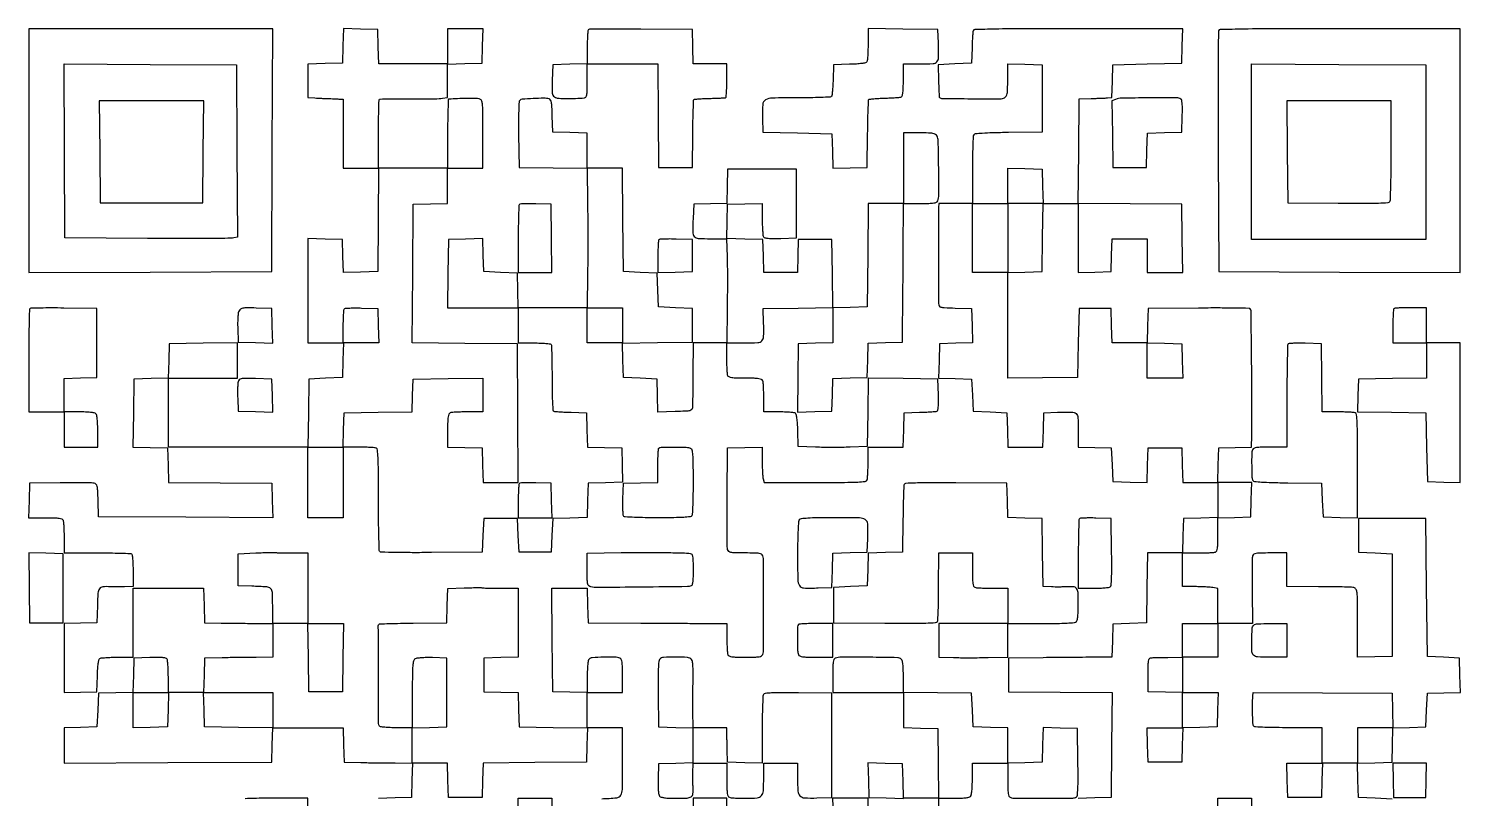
# Model space of a CAD drawing. Extents: x 179 to 1071, y 112 to 1107.
# Drawn here: x 179 to 1071, y 627 to 1107 of the extents above; entities that cross this region are included whole.
import ezdxf

# ---------------------------------------------------------------- set-up
doc = ezdxf.new("R2010")
doc.units = 0

msp = doc.modelspace()

# ---------------------------------------------------------------- linework, layer by layer
for points in [[(536, 626.75078, 0.01508), (545.356495, 627.309578, 0.245296), (547.922633, 628.957661, 0.127215), (548.89242, 632.520888, 0.003164), (549, 649.519052), (549, 671), (538, 671), (527, 671), (527, 682), (527, 693), (538, 693), (549, 693), (549, 703.393011, 0.005351), (548.940414, 708.960143, 0.030363), (548.69735, 711.913621, 0.063068), (548.23239, 713.601595, 0.205218), (547.418213, 714.393011, 0.087326), (544.131964, 715.032511, 0.012209), (537.18065, 714.98781, 0.008428), (530.075108, 714.648595, 0.182186), (528.2, 713.8, 0.151095), (527.671586, 712.798441, 0.019308), (527.311014, 710.362299, 0.018432), (527.074219, 707.054729, 0.008652), (527, 702.766168), (527, 692.932337), (516.25, 693.216168), (505.5, 693.5), (505.236147, 725.75), (504.972294, 758), (515.952315, 758), (526.932337, 758), (527.216168, 747.25), (527.5, 736.5), (560.5, 736.298982, 0.000037), (573.88575, 736.21843, 0.000041), (586.817187, 736.142624, 0.000038), (597.851286, 736.079678, 0.000213), (603.75, 736.048982), (614, 736), (614, 727.081787, 0.006277), (614.044331, 723.550804, 0.008159), (614.178303, 720.31865, 0.006338), (614.368222, 717.626193, 0.070946), (614.606989, 716.581787, 0.204683), (615.396166, 715.768243, 0.063366), (617.075597, 715.302994, 0.03053), (620.012439, 715.059716, 0.005402), (625.539601, 715, 0.004774), (631.381873, 715.055786, 0.035242), (634.156391, 715.304913, 0.088262), (635.64568, 715.825158, 0.195135), (636.383264, 716.75, 0.071488), (636.866783, 720.059555, 0.000539), (636.901412, 747.519456, 0.000528), (636.877402, 775.007104, 0.073074), (636.39452, 778.25, 0.194941), (635.648014, 779.175482, 0.087322), (634.144123, 779.695281, 0.034931), (631.34585, 779.944267, 0.004728), (625.451664, 780, -0.003723), (618.888289, 780.048877, -0.046919), (616.428773, 780.317194, -0.148283), (615.195172, 780.986084, -0.135884), (614.489171, 782.25, -0.056753), (614.275607, 783.937165, -0.001078), (614.183702, 792.798437, -0.002607), (614.152635, 803.149035, -0.001741), (614.220119, 815), (614.5, 845.5), (625.25, 845.783832), (636, 846.067663), (636.013655, 837.283832, 0.006226), (636.063072, 833.755838, 0.007343), (636.200423, 830.419313, 0.006519), (636.394183, 827.610169, 0.045014), (636.630286, 826.25), (637.233263, 824), (669.009643, 824, 0.001271), (687.33481, 824.046596, 0.010931), (695.520404, 824.26722, 0.017022), (700.201649, 824.655944, 0.278777), (701.393011, 825.581787, 0.07203), (701.632106, 826.638111, 0.005915), (701.821697, 829.465525, 0.007831), (701.955695, 832.859224, 0.005951), (702, 836.581787), (702, 846), (712.966168, 846), (723.932337, 846), (724.216168, 856.75), (724.5, 867.5), (734, 867.744031, 0.00444), (737.732726, 867.873093, 0.006093), (741.087261, 868.059892, 0.004054), (743.891451, 868.273204, 0.069845), (744.786422, 868.476622, 0.244424), (745.400044, 869.16452, 0.037955), (745.724478, 871.020337, 0.025091), (745.863614, 873.976842, 0.006543), (745.786422, 878.732592), (745.5, 888.5), (723.769944, 888.769447), (702.039889, 889.038894), (701.769944, 867.769447), (701.5, 846.5), (690.75, 846, -0.007319), (685.856155, 845.844124, -0.004301), (680, 845.79375, -0.004301), (674.143845, 845.844124, -0.007319), (669.25, 846), (658.5, 846.5), (658.211195, 856.464966, 0.00836), (658.012968, 860.800174, 0.019108), (657.684251, 864.055937, 0.01918), (657.262532, 866.411, 0.199883), (656.711195, 867.199653, 0.115815), (655.836926, 867.50451, 0.007503), (653.138601, 867.747767, 0.010614), (649.881488, 867.922759, 0.007698), (646.25, 867.984687), (637, 868), (637, 876.918213, 0.006277), (636.955669, 880.449196, 0.008159), (636.821697, 883.68135, 0.006338), (636.631778, 886.373807, 0.070946), (636.393011, 887.418213, 0.204366), (635.605154, 888.231384, 0.063541), (633.93074, 888.696802, 0.030628), (631.003676, 888.940206, 0.005432), (625.5, 889, -0.005432), (619.996324, 889.059794, -0.030628), (617.06926, 889.303198, -0.063541), (615.394846, 889.768616, -0.204366), (614.606989, 890.581787, -0.07203), (614.367894, 891.638111, -0.005915), (614.178303, 894.465525, -0.007831), (614.044305, 897.859224, -0.005951), (614, 901.581787), (614, 911), (624.893011, 911, 0.011683), (633.317969, 911.196883, 0.191628), (635.837979, 912.338599, 0.18817), (636.908466, 914.908108, 0.011199), (636.911516, 923.475707), (636.712578, 932.5), (658.356289, 932.769502), (680, 933.039005), (680, 922.053334), (680, 911.067663), (669.25, 910.783832), (658.5, 910.5), (658.264216, 889.216312), (658.028433, 867.932625), (668.764216, 868.216312), (679.5, 868.5), (679.784613, 878.716519), (680.069227, 888.933039), (690.784613, 889.216519), (701.5, 889.5), (701.783492, 900.216508), (702.066984, 910.933016), (712.783492, 911.216508), (723.5, 911.5), (723.730343, 944, 0.000157), (723.819968, 957.230954, 0.00017), (723.898797, 970.110937, 0.00016), (723.95909, 981.151517, 0.000828), (723.980343, 987.25), (724, 998), (734.393011, 998, 0.005351), (739.960143, 998.059586, 0.030363), (742.913621, 998.30265, 0.063068), (744.601595, 998.76761, 0.205218), (745.393011, 999.581787, 0.092035), (746.082732, 1003.311621, 0.002469), (745.988198, 1020.079487, 0.002013), (745.739749, 1037.093092, 0.118746), (744.964816, 1040.065741, 0.136247), (743.97615, 1041.101327, 0.091172), (742.431565, 1041.675502, 0.038385), (739.714599, 1041.940782, 0.005149), (733.964816, 1042), (724, 1042), (724, 1020), (724, 998), (713.013853, 998), (702.027706, 998), (701.763853, 965.75), (701.5, 933.5), (690.769986, 933.216371), (680.039971, 932.932742), (679.769986, 954.216371), (679.5, 975.5), (669, 975.5), (658.5, 975.5), (658.215017, 965.25), (657.930034, 955), (647.5, 955), (637.069966, 955), (636.784983, 965.25), (636.5, 975.5), (625.216504, 975.783064), (613.933007, 976.066129), (614.216504, 986.783064), (614.5, 997.5), (625.25, 997.783832), (636, 998.067663), (636.015313, 988.283832, 0.007729), (636.080711, 984.442256, 0.010646), (636.266219, 980.995583, 0.007548), (636.524324, 978.140491, 0.11554), (636.847958, 977.211769, 0.19692), (637.705135, 976.604266, 0.033714), (639.717063, 976.278982, 0.023663), (642.804805, 976.138177, 0.006827), (647.582645, 976.211769), (657.5, 976.5), (657.5, 998), (657.5, 1019.5), (636, 1019.5), (614.5, 1019.5), (614.216519, 1008.784613), (613.933039, 998.069227), (603.716519, 997.784613), (593.5, 997.5), (593, 988.673617, 0.011962), (592.722762, 980.189112, 0.181785), (593.716846, 977.473424, 0.202441), (596.209855, 976.235883, 0.015322), (603.905392, 976), (613.875232, 976), (614.187616, 964.75, -0.005071), (614.288948, 958.999304, -0.001681), (614.323671, 950.5625, -0.001673), (614.299422, 941.210674, -0.001902), (614.212114, 932.25), (613.924228, 911), (603.462114, 911), (593, 911), (592.85194, 891.75, -0.000418), (592.787808, 884.229387, -0.0006), (592.717428, 877.567188, -0.000316), (592.647455, 871.922839, -0.009475), (592.60194, 870.5, -0.19341), (592.093075, 869.399254, -0.137765), (590.875882, 868.762689, -0.041634), (588.287568, 868.437893, -0.003791), (581.785353, 868.216527), (571.070705, 867.933054), (570.785353, 878.216527), (570.5, 888.5), (560, 889), (549.5, 889.5), (549.216367, 900.230404), (548.932734, 910.960808), (570.716367, 911.230404), (592.5, 911.5), (592.5, 922), (592.5, 932.5), (582, 933), (571.5, 933.5), (571, 944), (570.5, 954.5), (560, 955), (549.5, 955.5), (549.236147, 987.75), (548.972294, 1020), (537.986147, 1020), (527, 1020), (527, 1030.966168), (527, 1041.932337), (516.25, 1042.216168), (505.5, 1042.5), (505.216207, 1052.642206, 0.005243), (505.001003, 1058.234825, 0.034447), (504.671522, 1061.018489, 0.080872), (504.123021, 1062.530146, 0.204479), (503.216207, 1063.230929, 0.066297), (499.931757, 1063.634079, 0.010035), (493.301255, 1063.432877, 0.005801), (486.433904, 1063.006502, 0.179849), (484.907272, 1062.307272, 0.187385), (484.50994, 1061.405269, 0.003181), (484.299923, 1055.894337, 0.007285), (484.184647, 1049.177308, 0.003967), (484.228725, 1040.928725), (484.5, 1020.5), (505.712918, 1020.23022), (526.925836, 1019.96044), (527.212918, 997.73022, -0.001946), (527.303604, 987.678101, -0.001181), (527.336503, 975.78794, -0.001183), (527.313351, 963.990868, -0.002088), (527.230498, 954.25), (526.960995, 933), (505.514329, 933), (484.067663, 933), (483.783832, 943.75), (483.5, 954.5), (473, 955), (462.5, 955.5), (462.214647, 965.783473), (461.929295, 976.066946), (451.214647, 975.783473), (440.5, 975.5), (440.230112, 954.25), (439.960225, 933), (461.980112, 933), (484, 933), (484, 922), (484, 911), (493.940983, 911, -0.009031), (497.79362, 910.930409, -0.013711), (501.136261, 910.71772, -0.008304), (503.880263, 910.4214, -0.227046), (504.475867, 910.039048, -0.130689), (504.716003, 909.244983, -0.001388), (504.895309, 903.460754, -0.004291), (505.026847, 896.761554, -0.002763), (505.069767, 888.994278, 0.002991), (505.127925, 879.270755, 0.011779), (505.340634, 873.284616, 0.010441), (505.663143, 869.259628, 0.284094), (506.284884, 868.44926, 0.070643), (507.138889, 868.256761, 0.003732), (509.933685, 868.051855, 0.005815), (513.272361, 867.871085, 0.004195), (517, 867.744031), (526.5, 867.5), (526.783492, 856.783492), (527.066984, 846.066984), (537.783492, 845.783492), (548.5, 845.5), (548.783485, 834.784171), (549.06697, 824.068343), (538.283485, 823.784171), (527.5, 823.5), (527.216508, 812.783492), (526.933016, 802.066984), (516.216508, 801.783492), (505.5, 801.5), (505, 791), (504.5, 780.5), (494.5, 780.5), (484.5, 780.5), (484, 791), (483.5, 801.5), (473, 801.5), (462.5, 801.5), (462, 791), (461.5, 780.5), (430.064507, 780.235493, -0.002581), (417.951627, 780.196111, -0.004132), (407.610531, 780.301344, -0.000959), (398.578229, 780.485254, -0.193129), (397.768901, 780.831099, -0.191189), (397.419425, 781.640527, -0.000944), (397.166602, 790.708766, -0.004084), (396.981628, 801.089484, -0.002551), (396.926339, 813.249383, 0.001308), (396.889197, 831.282215, 0.010766), (396.67404, 839.490195, 0.015977), (396.295306, 844.232715, 0.280192), (395.390158, 845.403777, 0.072446), (394.348005, 845.638759, 0.005753), (391.516296, 845.824859, 0.007704), (388.117891, 845.95649, 0.005827), (384.384381, 846), (374.932337, 846), (375.216168, 856.75), (375.5, 867.5), (396.715235, 867.769787), (417.930471, 868.039573), (418.215235, 878.269787), (418.5, 888.5), (440.25, 888.769502), (462, 889.039005), (462, 878.519502), (462, 868), (452.581787, 868, 0.005951), (448.859224, 867.955695, 0.007831), (445.465525, 867.821697, 0.005915), (442.638111, 867.632106, 0.07203), (441.581787, 867.393011, 0.20495), (440.767927, 866.602718, 0.063217), (440.302822, 864.919034, 0.030446), (440.059651, 861.973908, 0.005377), (440, 856.426843), (440, 846.067663), (450.75, 845.783832), (461.5, 845.5), (461.783832, 834.75), (462.067663, 824), (473.044454, 824), (484.021245, 824), (483.760623, 867.25), (483.5, 910.5), (450.739388, 910.763678), (417.978775, 911.027356), (418.239388, 954.263678), (418.5, 997.5), (429.25, 997.783832), (440, 998.067663), (440, 1009.033832), (440, 1020), (451, 1020), (462, 1020), (462, 1041.391592, 0.00133), (461.962101, 1055.634351, 0.02428), (461.71787, 1060.16347, 0.097947), (461.066864, 1062.285311, 0.218239), (459.75, 1063.282436, 0.053308), (457.67709, 1063.515235, 0.004351), (452.21099, 1063.496762, 0.006343), (446.227537, 1063.348533, 0.008234), (440.75, 1063.052881, 0.382374), (440.444761, 1062.738072, 0.001185), (440.220312, 1056.699909, 0.005427), (440.053919, 1049.747706, 0.003269), (440, 1041.5), (440, 1020), (418.5, 1020), (397, 1020), (396.914061, 1030.25, -0.003218), (396.891257, 1041.961191, -0.00435), (397.030911, 1052.549193, -0.000978), (397.258635, 1062.098213, -0.192216), (397.630219, 1062.963553, -0.193772), (398.070073, 1063.150868, -0.000894), (403.159508, 1063.242539, -0.003991), (408.978664, 1063.290488, -0.002489), (415.798329, 1063.258293, 0.002777), (422.814979, 1063.229204, 0.003589), (429.254822, 1063.284499, 0.002728), (434.647493, 1063.398947, 0.031656), (436.75, 1063.588611), (440, 1064.090626), (440, 1074.511481), (440, 1084.932337), (450.75, 1085.216168), (461.5, 1085.5), (461.783832, 1096.25), (462.067663, 1107), (451.033832, 1107), (440, 1107), (440, 1096), (440, 1085), (418.533832, 1085), (397.067663, 1085), (396.783832, 1095.75), (396.5, 1106.5), (385.784171, 1106.783485), (375.068343, 1107.06697), (374.784171, 1096.283485), (374.5, 1085.5), (363.75, 1085.216168), (353, 1084.932337), (353, 1074.466168), (353, 1064), (357.25, 1063.788296, 0.001158), (359.167431, 1063.697233, 0.000711), (361.426562, 1063.598404, 0.000713), (363.661971, 1063.50699, 0.001274), (365.5, 1063.439142, -0.001185), (367.232676, 1063.375491, -0.000899), (369.132812, 1063.297757, -0.000908), (370.915713, 1063.218363, -0.00212), (372.25, 1063.150846), (375, 1063), (375, 1041.5), (375, 1020), (386.013853, 1020), (397.027706, 1020), (396.763853, 987.75), (396.5, 955.5), (385.785353, 955.216527), (375.070705, 954.933054), (374.785353, 965.216527), (374.5, 975.5), (363.75, 975.783832), (353, 976.067663), (353, 943.533832), (353, 911), (364.033832, 911), (375.067663, 911), (374.783832, 900.25), (374.5, 889.5), (364, 889), (353.5, 888.5), (353.230112, 867.25), (352.960225, 846), (342.480112, 845.964286, -0.000288), (337.639643, 845.950582, -0.000157), (331.700408, 845.939063, -0.000157), (325.664377, 845.931148, -0.000249), (320.5, 845.928571, -0.000203), (314.634328, 845.930949, -0.000068), (306.0625, 845.939063, -0.000068), (296.574694, 845.950612, -0.000077), (287.5, 845.964286), (266, 846), (266, 867.5), (266, 889), (287.5, 889), (309, 889), (309, 900.019888), (309, 911.039775), (287.75, 910.769888), (266.5, 910.5), (266.216508, 899.783492), (265.933016, 889.066984), (255.216508, 888.783492), (244.5, 888.5), (244.230211, 867.284032), (243.960423, 846.068065), (254.730211, 845.784032), (265.5, 845.5), (265.783692, 834.763809), (266.067383, 824.027617), (298.283692, 823.763809), (330.5, 823.5), (330.783919, 812.741371), (331.067838, 801.982742), (276.783919, 802.241371), (222.5, 802.5), (222.215131, 812.7397, 0.004099), (221.987353, 819.062062, 0.046054), (221.646307, 821.549565, 0.138528), (220.955297, 822.803693, 0.141258), (219.715131, 823.499399, 0.052405), (218.152897, 823.697067, 0.002219), (212.569445, 823.790362, 0.003795), (205.940041, 823.821378, 0.002689), (198.5, 823.7597), (179.5, 823.5), (179.216168, 812.75), (178.932337, 802), (189.359179, 802, -0.005326), (194.946379, 801.940479, -0.03028), (197.908208, 801.697521, -0.062919), (199.600474, 801.232706, -0.205485), (200.393011, 800.418213, -0.071964), (200.632086, 799.362621, -0.00594), (200.821697, 796.54379, -0.007851), (200.955693, 793.160335, -0.00597), (201, 789.449922), (201, 780.063419), (221.536473, 780.068185, -0.00271), (229.477485, 780.026981, -0.004215), (236.323393, 779.896625, -0.00134), (242.238978, 779.718224, -0.130927), (243.036473, 779.477458, -0.226947), (243.419823, 778.880548, -0.008341), (243.716964, 776.136728, -0.013744), (243.930221, 772.79373, -0.009055), (244, 768.940983), (244, 759), (238.75, 758.860223, -0.005113), (236.468945, 758.82283, -0.003819), (233.953784, 758.826536, -0.003861), (231.583847, 758.866435, -0.008781), (229.794798, 758.941829, 0.035692), (225.096503, 758.88697, 0.226058), (223.086621, 757.715623, 0.133616), (222.149251, 755.00397, 0.01017), (221.783255, 747.193167), (221.5, 736.5), (211.25, 736.215017), (201, 735.930034), (201, 714.430034), (201, 692.930034), (211.25, 693.215017), (221.5, 693.5), (221.788805, 703.464966, -0.00836), (221.987032, 707.800174, -0.019108), (222.315749, 711.055937, -0.01918), (222.737468, 713.411, -0.199883), (223.288805, 714.199653, -0.117226), (224.172107, 714.504905, -0.006962), (227.008274, 714.747767, -0.010173), (230.426877, 714.922789, -0.007309), (234.25, 714.984687), (244, 715), (244, 736.5), (244, 758), (265.966168, 758), (287.932337, 758), (288.216168, 747.25), (288.5, 736.5), (299, 736.324274, 0.000788), (303.797094, 736.251555, 0.000454), (309.573437, 736.178349, 0.000454), (315.373532, 736.115378, 0.00076), (320.25, 736.074274), (331, 736), (331, 725.5), (331, 715), (320.75, 714.902492, 0.000362), (316.032594, 714.8542, 0.000201), (310.279688, 714.788832, 0.0002), (304.45558, 714.717978, 0.000324), (299.5, 714.652492), (288.5, 714.5), (288.216168, 703.75), (287.932337, 693), (276.966168, 693), (266, 693), (265.984687, 702.75, 0.007755), (265.919286, 706.578609, 0.010675), (265.733781, 710.014355, 0.007585), (265.475649, 712.860149, 0.115445), (265.152042, 713.788231, 0.19692), (264.294865, 714.395734, 0.033714), (262.282937, 714.721018, 0.023663), (259.195195, 714.861823, 0.006827), (254.417355, 714.788231), (244.5, 714.5), (244.216508, 703.783492), (243.933016, 693.066984), (233.216508, 692.783492), (222.5, 692.5), (222, 682), (221.5, 671.5), (211.25, 671.215017), (201, 670.930034), (201, 659.957723), (201, 648.985411), (265.75, 649.242706), (330.5, 649.5), (330.783832, 660.25), (331.067663, 671), (353, 671), (374.932337, 671), (375.216168, 660.25), (375.5, 649.5), (386, 649.296894, 0.001206), (390.799418, 649.215633, 0.000693), (396.583376, 649.139675, 0.000692), (402.394302, 649.079468, 0.001157), (407.283832, 649.046894), (418.067663, 649), (417.783832, 638.25), (417.5, 627.5), (407.25, 627.215017), (397, 626.930034)], [(1028.5, 626.5), (1018, 627), (1007.5, 627.5), (1007.216515, 638.215829), (1006.93303, 648.931657), (1017.716515, 649.215829), (1028.5, 649.5), (1028.783481, 660.215387), (1029.066961, 670.930773), (1039.283481, 671.215387), (1049.5, 671.5), (1050, 682), (1050.5, 692.5), (1060.783473, 692.785353), (1071.066946, 693.070705), (1070.783473, 703.785353), (1070.5, 714.5), (1060.5, 715), (1050.5, 715.5), (1050, 758.5), (1049.5, 801.5), (1028.5, 801.5), (1007.5, 801.5), (1007.5, 791), (1007.5, 780.5), (1018, 780), (1028.5, 779.5), (1028.5, 747.5), (1028.5, 715.5), (1017.75, 715.216168), (1007, 714.932337), (1007, 736.349537, 0.001347), (1006.96167, 750.580505, 0.024114), (1006.716698, 755.145973, 0.094889), (1006.067776, 757.312352, 0.210194), (1004.75, 758.369714, 0.056194), (1003.153588, 758.61028, 0.002319), (997.359375, 758.799577, 0.004004), (990.479974, 758.937274, 0.002828), (982.75, 758.986345), (963, 759), (963, 769.5), (963, 780), (952.567388, 780, 0.004686), (946.653991, 779.944583, 0.035002), (943.859655, 779.696026, 0.088343), (942.365424, 779.175985, 0.197536), (941.632417, 778.25, 0.064805), (941.436798, 776.95668, 0.001665), (941.334535, 771.065625, 0.003511), (941.285996, 764.13627, 0.002387), (941.32379, 756.25), (941.51752, 736), (930.75876, 736), (920, 736), (920, 746.875), (920, 757.75), (916.875, 758.375, 0.028191), (915.170794, 758.616948, 0.006976), (912.354687, 758.816406, 0.007114), (909.11914, 758.954092, 0.007075), (905.875, 759), (898, 759), (898, 769.5), (898, 780), (907.418213, 780, 0.005951), (911.140776, 780.044305, 0.007831), (914.534475, 780.178303, 0.005915), (917.361889, 780.367894, 0.07203), (918.418213, 780.606989, 0.204941), (919.232062, 781.397244, 0.063222), (919.697172, 783.080782, 0.030449), (919.940347, 786.025624, 0.005378), (920, 791.572006), (920, 801.930034), (930.25, 802.215017), (940.5, 802.5), (940.783832, 813.25), (941.067663, 824), (930.5, 824), (919.932337, 824), (920.216168, 834.75), (920.5, 845.5), (930.75, 845.784983), (941, 846.069966), (941.049666, 853.284983, 0.002306), (941.108655, 879.260635, 0.002248), (940.929519, 905.458983, 0.000229), (940.626882, 931.124865, 0.195731), (940.15474, 932.24526, 0.193894), (939.413429, 932.560749, 0.000804), (930.367038, 932.721087, 0.00378), (920.043119, 932.809414, 0.002353), (907.935493, 932.764507), (876.5, 932.5), (876.216168, 921.75), (875.932337, 911), (865, 911), (854.067663, 911), (853.783832, 921.75), (853.5, 932.5), (843.5, 932.5), (833.5, 932.5), (833, 911), (832.5, 889.5), (810.75, 889.230498), (789, 888.960995), (789, 921.946666), (789, 954.932337), (799.75, 955.216168), (810.5, 955.5), (810.769888, 976.75), (811.039775, 998), (822.019888, 998), (833, 998), (833, 976.465017), (833, 954.930034), (843.25, 955.215017), (853.5, 955.5), (853.784983, 965.75), (854.069966, 976), (865.034983, 976), (876, 976), (876, 965.5), (876, 955), (887.019888, 955), (898.039775, 955), (897.769888, 976.25), (897.5, 997.5), (865.236353, 997.763871), (832.972707, 998.027742), (833.236353, 1030.637982), (833.5, 1063.248221), (841, 1063.462201, 0.001009), (844.070482, 1063.556005, 0.001056), (847.094411, 1063.660886, 0.001012), (849.705901, 1063.762275, 0.004684), (851.215017, 1063.838091), (853.930034, 1064), (854.215017, 1074.25), (854.5, 1084.5), (876, 1085), (897.5, 1085.5), (897.783832, 1096.25), (898.067663, 1107), (833.002447, 1107, 0.000776), (799.666455, 1106.948281, 0.003993), (781.197909, 1106.743461, 0.001569), (768.47115, 1106.460699, 0.308928), (767.485282, 1105.75, 0.066498), (767.295521, 1104.877413, 0.003647), (767.08776, 1102.076562, 0.005607), (766.901725, 1098.730129, 0.004064), (766.766667, 1095), (766.5, 1085.5), (756.108976, 1085), (745.717953, 1084.5), (745.922218, 1074.520092, 0.003147), (746.025269, 1070.669794, 0.004977), (746.167223, 1067.371039, 0.001425), (746.326792, 1064.514914, 0.18371), (746.469435, 1064.197232, 0.19646), (748.164803, 1063.485595, 0.001046), (766.407127, 1063.351578, 0.001518), (784.293661, 1063.311914, 0.123263), (786.970936, 1063.984446, 0.126783), (788.070609, 1064.995865, 0.098797), (788.672115, 1066.510613, 0.040331), (788.941727, 1069.186171, 0.004953), (789, 1075.069015), (789, 1085.067663), (799.75, 1084.783832), (810.5, 1084.5), (810.5, 1063.5), (810.5, 1042.5), (789.546095, 1042.229091, 0.003025), (779.538324, 1042.039141, 0.01097), (773.179757, 1041.740282, 0.009456), (768.821704, 1041.35659, 0.228384), (767.811407, 1040.729091, 0.131074), (767.496629, 1039.730192, 0.002102), (767.255482, 1033.765733, 0.005358), (767.077676, 1026.791356, 0.003509), (767.015313, 1018.75), (767, 998), (756.5, 998), (746, 998), (745.983333, 995.5, 0.001489), (745.976656, 993.690296, 0.000039), (745.971563, 985.65625, 0.000082), (745.967876, 976.218482, 0.000056), (745.966667, 965.5, 0.000056), (745.967876, 954.783987, 0.000083), (745.971563, 945.354026, 0.000039), (745.976654, 937.322516, 0.001512), (745.983333, 935.534983, 0.124231), (746.353663, 934.108226, 0.204775), (747.318241, 933.350795, 0.055273), (749.512275, 933.016325, 0.003263), (756.25, 932.784983), (766.5, 932.5), (766.783473, 921.785353), (767.066946, 911.070705), (756.783473, 910.785353), (746.5, 910.5), (746.216527, 899.785353), (745.933054, 889.070705), (756.216527, 888.785353), (766.5, 888.5), (767, 878.5), (767.5, 868.5), (778, 868), (788.5, 867.5), (788.783832, 856.75), (789.067663, 846), (800, 846), (810.932337, 846), (811.216168, 856.75), (811.5, 867.5), (820, 867.795054, -0.009911), (828.962726, 867.92841, -0.179309), (831.601462, 866.935814, -0.203503), (832.787682, 864.508945, -0.013279), (833, 856.515931), (833, 846.069966), (843.25, 845.784983), (853.5, 845.5), (854, 835), (854.5, 824.5), (865.215829, 824.216515), (875.931657, 823.93303), (876.215829, 834.716515), (876.5, 845.5), (887, 845.5), (897.5, 845.5), (897.783832, 834.75), (898.067663, 824), (909.033832, 824), (920, 824), (920, 813.033832), (920, 802.067663), (909.25, 801.783832), (898.5, 801.5), (898.216168, 790.75), (897.932337, 780), (886.985671, 780), (876.039005, 780), (875.769502, 758.25), (875.5, 736.5), (865, 736), (854.5, 735.5), (854.215017, 725.25), (853.930034, 715), (843.215017, 714.955201, 0.000683), (837.667375, 714.924433, 0.000212), (829.331911, 714.863285, 0.000212), (820.017236, 714.787047, 0.000234), (811, 714.705201), (789.5, 714.5), (789.5, 704), (789.5, 693.5), (821.763647, 693.236129), (854.027293, 692.972258), (853.763647, 660.236129), (853.5, 627.5), (843.215407, 627.214635), (832.930815, 626.92927)], [(745.884747, 616.75), (746, 627), (755.3, 627, 0.009379), (759.323492, 627.075482, 0.019071), (762.477016, 627.314516, 0.019949), (764.818776, 627.677271, 0.149044), (765.8, 628.2, 0.150969), (766.328068, 629.200304, 0.019349), (766.688776, 631.630442, 0.018472), (766.925705, 634.928253, 0.008695), (767, 639.2), (767, 649), (778, 649), (789, 649), (789, 638.606989, 0.005351), (789.059586, 633.039857, 0.030363), (789.30265, 630.086379, 0.063068), (789.76761, 628.398405, 0.205218), (790.581787, 627.606989, 0.091535), (793.880986, 626.993519, 0.001718), (811.515279, 627.031484, 0.001205), (829.537431, 627.175658, 0.139679), (831.77083, 627.837204, 0.230932), (832.427241, 628.904588, 0.012869), (832.714887, 632.908791, 0.012029), (832.849994, 639.071549, 0.002701), (832.77083, 649.571891), (832.5, 670.5), (821.784171, 670.783485), (811.068343, 671.06697), (810.784171, 660.283485), (810.5, 649.5), (799.75, 649.216168), (789, 648.932337), (789, 659.932337), (789, 670.932337), (778.25, 671.216168), (767.5, 671.5), (767, 682), (766.5, 692.5), (745.25, 692.769888), (724, 693.039775), (724, 702.897443, 0.007697), (723.929009, 707.508889, 0.022308), (723.688702, 710.690176, 0.029198), (723.297647, 712.859127, 0.161716), (722.679169, 713.851303, 0.17007), (720.459831, 714.676063, 0.00157), (702.655102, 714.956558, 0.002552), (685.4114, 715.08606, 0.092466), (681.52299, 714.370448, 0.213393), (680.746825, 713.591968, 0.056453), (680.300693, 711.849454, 0.028935), (680.060471, 708.85321, 0.005537), (680, 703.393011), (680, 693), (702, 693), (724, 693), (724, 682.033832), (724, 671.067663), (734.75, 670.783832), (745.5, 670.5), (745.705118, 648.75), (745.910237, 627), (734.98895, 627), (724.067663, 627), (723.783832, 637.75), (723.5, 648.5), (712.715822, 648.784178), (701.931643, 649.068357), (702.215822, 638.284178), (702.5, 627.5), (713.284606, 627.215817), (724.069211, 626.931635)], [(353, 616.5), (353, 627), (331.606989, 627, 0.002045), (319.485827, 626.950434, 0.015901), (313.835307, 626.724422, 0.030015)], [(483.784983, 616.75), (484.069966, 627), (494.534983, 627), (505, 627), (505, 617.106989, 0.005748)], [(614, 605.5), (614, 627), (603.5, 627), (593, 627), (593, 618.081787, -0.006277)], [(919.769888, 605.75), (920.039775, 627), (930.519888, 627), (941, 627), (941.084437, 616.75, -0.001615)]]:
    msp.add_lwpolyline(points, format="xyb")
for points in [[(179, 1030.993714), (179, 954.987428), (254.75, 955.243714), (330.5, 955.5), (330.756286, 1031.25), (331.012572, 1107), (255.006286, 1107), (179, 1107)], [(223.235953, 1030.25), (223.5, 998.5), (255.5, 998.5), (287.5, 998.5), (287.764047, 1030.25), (288.028094, 1062), (255.5, 1062), (222.971906, 1062)], [(810.783832, 1008.75), (811.067663, 998), (800.033832, 998), (789, 998), (789, 976.5), (789, 955), (778, 955), (767, 955), (767, 976.5), (767, 998), (778, 998), (789, 998), (789, 1009.033832), (789, 1020.067663), (799.75, 1019.783832), (810.5, 1019.5)], [(549, 922), (549, 911), (538, 911), (527, 911), (527, 922), (527, 933), (538, 933), (549, 933)], [(897.783832, 899.75), (898.067663, 889), (887.033832, 889), (876, 889), (876, 900.033832), (876, 911.067663), (886.75, 910.783832), (897.5, 910.5)], [(375, 824), (375, 802), (364, 802), (353, 802), (353, 824), (353, 846), (364, 846), (375, 846)], [(179.230403, 758.284031), (179.5, 736.5), (190, 736.5), (200.5, 736.5), (200.5, 758), (200.5, 779.5), (189.730403, 779.784031), (178.960806, 780.068061)], [(265.783832, 682.25), (265.5, 671.5), (254.75, 671.216168), (244, 670.932337), (244, 681.966168), (244, 693), (255.033832, 693), (266.067663, 693)], [(331, 681.980112), (331, 670.960225), (309.75, 671.230112), (288.5, 671.5), (288.216168, 682.25), (287.932337, 693), (309.466168, 693), (331, 693)], [(1029.216168, 638.25), (1029.5, 627.5), (1039.5, 627.5), (1049.5, 627.5), (1049.783832, 638.25), (1050.067663, 649), (1039.5, 649), (1028.932337, 649)]]:
    msp.add_lwpolyline(points, close=True)
for points in [[(527.680282, 1106.346949, 0.178026), (527.408118, 1105.758234, 0.0047), (527.199833, 1102.841021, 0.009306), (527.049271, 1099.363422, 0.006164), (527, 1095.367165), (527, 1085.067663), (516.25, 1084.783832), (505.5, 1084.5), (505.213656, 1074.739067, 0.004039), (505.08177, 1068.533522, 0.050799), (505.288317, 1066.201457, 0.147555), (505.943157, 1064.952312, 0.10833), (507.259745, 1064.091345, 0.077354), (509.452685, 1063.62641, 0.010356), (514.186954, 1063.466288, 0.012145), (519.68858, 1063.527862, 0.011699), (525.25, 1063.855691, 0.22989), (526.178853, 1064.405181, 0.105821), (526.704897, 1065.746281, 0.036492), (526.948384, 1068.444431, 0.004262), (527, 1074.5), (527, 1085), (548.986147, 1085), (570.972294, 1085), (571.236147, 1052.75), (571.5, 1020.5), (582, 1020.5), (592.5, 1020.5), (592.749416, 1041.416082, -0.002106), (592.879373, 1049.468953, -0.003393), (593.065538, 1056.328038, -0.000662), (593.278074, 1062.35603, -0.189426), (593.475332, 1062.808665, -0.176296), (593.900554, 1063.00698, -0.002936), (596.536123, 1063.222291, -0.007177), (599.637024, 1063.412573, -0.00466), (603.225916, 1063.547623, 0.00074), (606.834045, 1063.655079, 0.001097), (609.99605, 1063.760877, 0.000479), (612.697923, 1063.859807, 0.0221), (613.25, 1063.90504, 0.352352), (613.551452, 1064.217596, 0.004777), (613.779688, 1067.05648, 0.010974), (613.946011, 1070.467466, 0.006694), (614, 1074.5), (614, 1085), (603.533832, 1085), (593.067663, 1085), (592.783832, 1095.75), (592.5, 1106.5), (560.430282, 1106.763615, 0.002002), (548.086578, 1106.815665, 0.003234), (537.581211, 1106.749961, 0.00059), (528.328827, 1106.621332, 0.194996)], [(701.984687, 1097.269502, -0.007295), (701.92279, 1093.438905, -0.010156), (701.747767, 1090.014003, -0.006942), (701.50492, 1087.172445, -0.117278), (701.199653, 1086.288805, -0.199883), (700.411, 1085.737468, -0.01918), (698.055937, 1085.315749, -0.019108), (694.800174, 1084.987032, -0.00836), (690.464966, 1084.788805), (680.5, 1084.5), (680.209289, 1075.009289, -0.007771), (680.038561, 1071.31355, -0.011347), (679.763855, 1068.066355, -0.006983), (679.436863, 1065.378389, -0.164043), (679.101149, 1064.701149, -0.186744), (678.353726, 1064.370804, -0.001985), (672.608364, 1064.123841, -0.005952), (665.923886, 1063.942754, -0.003795), (658.145929, 1063.883721, 0.00481), (642.203596, 1063.730347, 0.126558), (638.115829, 1062.594545, 0.251298), (636.339278, 1059.73301, 0.024061), (636.211167, 1051.243181), (636.5, 1042.5), (658, 1042), (679.5, 1041.5), (679.784171, 1030.716515), (680.068343, 1019.93303), (690.784171, 1020.216515), (701.5, 1020.5), (701.738054, 1041.40472, -0.002392), (701.868294, 1049.457646, -0.003835), (702.06501, 1056.32751, -0.000844), (702.293499, 1062.339893, -0.188622), (702.516808, 1062.850141, -0.173024), (702.991701, 1063.075305, -0.003684), (705.607418, 1063.318533, -0.008062), (708.705664, 1063.53337, -0.005294), (712.278754, 1063.685387, 0.004404), (715.902044, 1063.833077, 0.00604), (719.158447, 1064.034012, 0.004023), (721.880394, 1064.257034, 0.069084), (722.75, 1064.458581, 0.247563), (723.342996, 1065.135058, 0.029005), (723.706919, 1067.177011, 0.022608), (723.93447, 1070.281413, 0.00699), (724, 1074.968615), (724, 1085), (734.480948, 1085, 0.01319), (742.50249, 1085.211645, 0.203196), (744.933469, 1086.397028, 0.179688), (745.928151, 1089.034911, 0.009927), (745.795054, 1098), (745.5, 1106.5), (723.75, 1106.769502), (702, 1107.039005)], [(920.460009, 1105.75, 0.090591), (920.266358, 1104.709509, 0.000109), (920.198937, 1082.982812, 0.000984), (920.176611, 1058.652573, 0.000605), (920.241394, 1030), (920.5, 955.5), (995.75, 955.243674), (1071, 954.987348), (1071, 1030.993674), (1071, 1107), (995.968615, 1107, 0.000668), (957.448289, 1106.948566, 0.003471), (936.19131, 1106.744245, 0.001205), (921.475143, 1106.465155, 0.305157)], [(308.758677, 1030.77123), (309.017354, 977.04246), (306.758677, 976.494347, -0.057902), (304.987826, 976.276519, -0.000418), (290.035361, 976.188577, -0.001589), (272.903102, 976.156579, -0.001017), (253, 976.223117), (201.5, 976.5), (201.241383, 1030.758691), (200.982767, 1085.017383), (254.741383, 1084.758691), (308.5, 1084.5)], [(1049.5, 1030), (1049.5, 975.5), (995.211905, 975.5), (940.92381, 975.5), (940.942857, 1025.75, -0.000032), (940.951538, 1045.331386, -0.000047), (940.961905, 1062.563467, -0.000022), (940.972765, 1077.239555, -0.00086), (940.980952, 1080.508612), (941, 1085.017225), (995.25, 1084.758612), (1049.5, 1084.5)], [(856.229636, 1062.928865), (853.959273, 1062.049382), (854.229636, 1041.274691), (854.5, 1020.5), (865, 1020.5), (875.5, 1020.5), (875.783492, 1031.216508), (876.066984, 1041.933016), (886.783492, 1042.216508), (897.5, 1042.5), (897.788231, 1052.417355, 0.006984), (897.859061, 1057.111914, 0.022685), (897.721387, 1060.221645, 0.030314), (897.409693, 1062.281016, 0.204376), (896.827874, 1063.10638, 0.138648), (894.255443, 1063.840624, 0.001717), (876.932969, 1063.824371, 0.002454), (860.03177, 1063.667514, 0.089081)], [(963.235953, 1030.25), (963.5, 998.5), (994.93202, 998.235498, 0.001697), (1010.901959, 998.155315, 0.00816), (1019.995146, 998.288929, 0.006635), (1026.009704, 998.555446, 0.241447), (1027.166708, 999.235498, 0.134731), (1027.492293, 1000.296498, 0.001088), (1027.738089, 1009.161365, 0.003824), (1027.920853, 1019.372002, 0.002438), (1027.984687, 1031.25), (1028, 1062), (995.485953, 1062), (962.971906, 1062)], [(484.700461, 997.367127, 0.189024), (484.416499, 996.716919, 0.001401), (484.20576, 990.752635, 0.004985), (484.050544, 983.869908, 0.003145), (484, 975.833333), (484, 955), (494.519888, 955), (505.039775, 955), (504.769888, 976.25), (504.5, 997.5), (494.950461, 997.783794, 0.007041), (491.240283, 997.841782, 0.010544), (488.000338, 997.778463, 0.005798), (485.297812, 997.637197, 0.182377)], [(571.699448, 975.366114, 0.176327), (571.420088, 974.767026, 0.005293), (571.205463, 971.97365, 0.009911), (571.050685, 968.631341, 0.006613), (571, 964.799502), (571, 954.932337), (581.75, 955.216168), (592.5, 955.5), (592.5, 965.5), (592.5, 975.5), (582.449448, 975.782781, 0.006672), (578.547259, 975.840477, 0.010046), (575.145783, 975.777033, 0.005301), (572.300668, 975.636532, 0.183378)], [(179.686388, 932.353055, 0.192808), (179.406512, 931.699228, 0.000603), (179.201626, 922.517251, 0.003258), (179.049457, 912.086798, 0.002018), (179, 899.833333), (179, 868), (190, 868), (201, 868), (201, 857), (201, 846), (211.5, 846), (222, 846), (222, 855.8, 0.008695), (221.925705, 860.071747, 0.018472), (221.688776, 863.369558, 0.019349), (221.328068, 865.799696, 0.150969), (220.8, 866.8, 0.149044), (219.818776, 867.322729, 0.019949), (217.477016, 867.685484, 0.019071), (214.323492, 867.924518, 0.009379), (210.3, 868), (201, 868), (201, 878.465017), (201, 888.930034), (211.25, 889.215017), (221.5, 889.5), (221.5, 911), (221.5, 932.5), (200.936388, 932.769721, 0.003162), (193.00418, 932.823589, 0.005018), (186.21171, 932.758585, 0.001402), (180.323998, 932.626628, 0.192368)], [(310.01538, 931.028739, 0.089721), (309.593321, 929.72211, 0.014763), (309.31694, 927.072896, 0.015383), (309.175108, 923.826587, 0.011481), (309.211167, 920.243181), (309.5, 911.5), (320.284178, 911.215822), (331.068357, 910.931643), (330.784178, 921.715822), (330.5, 932.5), (320.804214, 932.785558, 0.004805), (314.993862, 932.900817, 0.042938), (312.44983, 932.708127, 0.109092), (311.012545, 932.136149, 0.121424)], [(396.783832, 921.75), (397.067663, 911), (386.033832, 911), (375, 911), (375, 921.333333, -0.006317), (375.050668, 925.343898, -0.009512), (375.205463, 928.836713, -0.004898), (375.419778, 931.762931, -0.177451), (375.699448, 932.366114, -0.183378), (376.300668, 932.636532, -0.005301), (379.145783, 932.777033, -0.010046), (382.547259, 932.840477, -0.006672), (386.449448, 932.782781), (396.5, 932.5)], [(1029.666667, 932.333333, 0.178563), (1029.399803, 931.754503, 0.004516), (1029.195833, 928.827083, 0.009111), (1029.048276, 925.341612, 0.006022), (1029, 921.333333), (1029, 911), (1039.5, 911), (1050, 911), (1050, 900.019888), (1050, 889.039775), (1028.75, 888.769888), (1007.5, 888.5), (1007.215238, 878.269989), (1006.930475, 868.039978), (1028.215238, 867.769989), (1049.5, 867.5), (1050, 846), (1050.5, 824.5), (1060.75, 824.215017), (1071, 823.930034), (1071, 867.465017), (1071, 911), (1060.5, 911), (1050, 911), (1050, 922), (1050, 933), (1040.166667, 933, 0.006327), (1036.350087, 932.951706, 0.009526), (1033.026042, 932.804167, 0.004912), (1030.241448, 932.599886, 0.177413)], [(963.699448, 910.366114, 0.192683), (963.414306, 909.700427, 0.000626), (963.205463, 900.521088, 0.003318), (963.0504, 890.087695, 0.002056), (963, 877.833333), (963, 846), (952.606989, 846, 0.005351), (947.039857, 845.940414, 0.030363), (944.086379, 845.69735, 0.063068), (942.398405, 845.23239, 0.205218), (941.606989, 844.418213, 0.086821), (941.067043, 841.658327, 0.007667), (941.033821, 834.527466, 0.005909), (941.197438, 827.254828, 0.133694), (941.811407, 825.270909, 0.228384), (942.821704, 824.64341, 0.009456), (947.179757, 824.259718, 0.01097), (953.538324, 823.960859, 0.003025), (963.546095, 823.770909), (984.5, 823.5), (985, 813), (985.5, 802.5), (996.25, 802.216168), (1007, 801.932337), (1007, 834.359179, 0.001242), (1006.953525, 853.073172, 0.010721), (1006.733125, 861.417466, 0.016495), (1006.346071, 866.195268, 0.279604), (1005.418213, 867.393011, 0.071989), (1004.362347, 867.632094, 0.005931), (1001.540317, 867.821697, 0.007843), (998.153043, 867.955694, 0.005963), (994.4381, 868), (985.039775, 868), (984.769888, 889.25), (984.5, 910.5), (974.449448, 910.782781, 0.006672), (970.547259, 910.840477, 0.010046), (967.145783, 910.777033, 0.005301), (964.300668, 910.636532, 0.183378)], [(309.481251, 886.781321, 0.046914), (309.274577, 885.433422, 0.007847), (309.162778, 882.816384, 0.008537), (309.132101, 879.725971, 0.007479), (309.203496, 876.496645), (309.5, 868.5), (320.285361, 868.21581), (331.070721, 867.931619), (330.785361, 878.21581), (330.5, 888.5), (320.277755, 888.784677, 0.003557), (313.724114, 888.920533, 0.04931), (311.366347, 888.719809, 0.160467), (310.18297, 888.070726, 0.12692)], [(591.374145, 845.409922, -0.258909), (592.224912, 844.395123, -0.028929), (592.640049, 841.296071, -0.016201), (592.873231, 835.866599, -0.002281), (592.940011, 824.659922, -0.003741), (592.892424, 816.841835, -0.005682), (592.723003, 810.048455, -0.00235), (592.485338, 804.254744, -0.130607), (592.161735, 803.228437, -0.227729), (591.10966, 802.572074, -0.012447), (587.118901, 802.231736, -0.012099), (581.060035, 802.013611, -0.002906), (571.002601, 801.953493, -0.003965), (563.139077, 802.014542, -0.006202), (556.37496, 802.204643, -0.002151), (550.572873, 802.464761, -0.186181), (549.78678, 802.81322, -0.17719), (549.454683, 803.528527, -0.007653), (549.261858, 806.334392, -0.012249), (549.164063, 809.727692, -0.008345), (549.211836, 813.588164), (549.5, 823.5), (560.25, 823.783832), (571, 824.067663), (571, 834.367165, -0.006042), (571.048278, 838.362473, -0.009138), (571.195833, 841.837021, -0.004541), (571.399823, 844.754766, -0.178489), (571.666667, 845.333333, -0.1944), (573.000872, 845.89961, -0.003373), (581.035575, 845.985039, -0.005846), (588.738297, 845.92492, -0.086946)], [(484.700461, 823.367127, 0.177417), (484.420396, 822.763196, 0.00491), (484.20576, 819.83701, 0.009524), (484.050742, 816.343969, 0.006326), (484, 812.333333), (484, 802), (494.533832, 802), (505.067663, 802), (504.783832, 812.75), (504.5, 823.5), (494.950461, 823.783794, 0.007041), (491.240283, 823.841782, 0.010544), (488.000338, 823.778463, 0.005798), (485.297812, 823.637197, 0.182377)], [(724.46258, 822.717752, 0.079438), (724.275344, 821.771529, 0.001076), (724.069538, 815.83584, 0.003022), (723.887134, 808.944752, 0.001979), (723.75634, 801), (723.5, 780.5), (712.784613, 780.216519), (702.069227, 779.933039), (701.784613, 769.716519), (701.5, 759.5), (691, 759), (680.5, 758.5), (680.5, 747.5), (680.5, 736.5), (712.432148, 736.235705, 0.001667), (728.662586, 736.155496, 0.008037), (737.895282, 736.289065, 0.006458), (744.006827, 736.554811, 0.241759), (745.166836, 737.235705, 0.130645), (745.490203, 738.260062, 0.002207), (745.738127, 744.223926, 0.005493), (745.920739, 751.206189, 0.003606), (745.984687, 759.25), (746, 780), (756.5, 780), (767, 780), (767, 769.606989, 0.005351), (767.059586, 764.039857, 0.030363), (767.30265, 761.086379, 0.063068), (767.76761, 759.398405, 0.205218), (768.581787, 758.606989, 0.07203), (769.638111, 758.367894, 0.005915), (772.465525, 758.178303, 0.007831), (775.859224, 758.044305, 0.005951), (779.581787, 758), (789, 758), (789, 747), (789, 736), (767.5, 736), (746, 736), (746, 725.537526), (746, 715.075052), (755.25, 714.787526, 0.005454), (759.661298, 714.698555, 0.002543), (765.38125, 714.674687, 0.002519), (771.384168, 714.710407, 0.00352), (776.75, 714.807153), (789, 715.114306), (789, 725.557153), (789, 736), (809.8, 736, 0.003169), (819.593081, 736.062069, 0.010454), (826.045513, 736.278846, 0.00933), (830.538104, 736.608073, 0.175156), (831.8, 737.2, 0.150898), (832.327873, 738.199596, 0.019372), (832.688656, 740.626354, 0.018495), (832.925661, 743.918669, 0.00872), (833, 748.180948, 0.012609), (832.82089, 755.282209, 0.150102), (831.892949, 757.836892, 0.221231), (829.840224, 758.929034, 0.031219), (824.923325, 758.885211, -0.011314), (823.246543, 758.803481, -0.004644), (820.969256, 758.765246, -0.004592), (818.52297, 758.769364, -0.005869), (816.269888, 758.820304), (811.039775, 759), (810.769888, 780.25), (810.5, 801.5), (799.783492, 801.783492), (789.066984, 802.066984), (788.783492, 812.783492), (788.5, 823.5), (756.70624, 823.717752, 0.00172), (740.876151, 823.77172, 0.007744), (731.623727, 823.628138, 0.005168), (725.347129, 823.368516, 0.299835)], [(659.143535, 800.672949, 0.156518), (658.66445, 799.481123, 0.005429), (658.356603, 794.427001, 0.008543), (658.14034, 787.854295, 0.003827), (658.069848, 779.207225, 0.003832), (658.184174, 763.252506, 0.135068), (659.215396, 759.710906, 0.252238), (661.849003, 758.186248, 0.016329), (671, 758.204946), (679.5, 758.5), (679.783492, 769.216508), (680.066984, 779.933016), (690.783492, 780.216508), (701.5, 780.5), (701.795054, 789, 0.016492), (701.810779, 798.159238, 0.252978), (700.274756, 800.800004, 0.13412), (696.707006, 801.832744, 0.003779), (680.590235, 801.954545, 0.00296), (670.537131, 801.895025, 0.011962), (664.409402, 801.675781, 0.012827), (660.36104, 801.329456, 0.194156)], [(833.700461, 801.367127, 0.189277), (833.416395, 800.715812, 0.00134), (833.20576, 794.60576, 0.004874), (833.05054, 787.561626, 0.003071), (833, 779.333333), (833, 758), (842.25, 758.015313, 0.008061), (845.885742, 758.079954, 0.011016), (849.156119, 758.26306, 0.00801), (851.862447, 758.518155, 0.114378), (852.77083, 758.837204, 0.230932), (853.427241, 759.904588, 0.012869), (853.714887, 763.908791, 0.012029), (853.849994, 770.071549, 0.002701), (853.77083, 780.571891), (853.5, 801.5), (843.950461, 801.783794, 0.007041), (840.240283, 801.841782, 0.010544), (837.000338, 801.778463, 0.005798), (834.297812, 801.637197, 0.182377)], [(343.581787, 780), (353, 780), (353, 758), (353, 736), (364.019888, 736), (375.039775, 736), (374.769888, 714.75), (374.5, 693.5), (364, 693.5), (353.5, 693.5), (353.230112, 714.75), (352.960225, 736), (341.980112, 736), (331, 736), (331, 746.980948, 0.010555), (330.822658, 755.380972, 0.195467), (329.74047, 757.75136, 0.175338), (327.267242, 758.824249, 0.008165), (318, 759.24922), (309.5, 759.5), (309.5, 769.5), (309.5, 779.5), (320.5, 780.043917, -0.003029), (324.810919, 780.230911, -0.004256), (328.659963, 780.341721, -0.002549), (331.899018, 780.39087, -0.056883), (332.831787, 780.293917, 0.04489), (333.74013, 780.17748, 0.002609), (336.538962, 780.086338, 0.003944), (339.877127, 780.021413, 0.00289)], [(591.75, 779.482321, -0.254633), (592.340748, 778.846034, -0.031276), (592.706353, 776.914865, -0.023786), (592.934324, 773.960421, -0.007362), (593, 769.5, -0.007461), (592.933665, 765.054954, -0.023504), (592.704798, 762.082461, -0.0304), (592.338796, 760.122622, -0.244563), (591.75, 759.458188, -0.088855), (589.407945, 759.010861, -0.000318), (561.047794, 758.703351, -0.00057), (533.468437, 758.453292, -0.047388), (529.25, 758.820278, -0.140338), (527.985279, 759.447411, -0.157734), (527.314234, 760.622914, -0.047862), (527.047665, 763.032654, -0.003631), (527, 769.597075), (527, 779.960995), (548.25, 780.230498, -0.002936), (563.995238, 780.337724, -0.004534), (577.603239, 780.227092, -0.002435), (588.961785, 779.976398, -0.074359)], [(473.581787, 758), (484, 758), (484, 736.533832), (484, 715.067663), (473.25, 714.783832), (462.5, 714.5), (462.5, 704), (462.5, 693.5), (473.216508, 693.216508), (483.933016, 692.933016), (484.216508, 682.216508), (484.5, 671.5), (505.783629, 671.230014), (527.067258, 670.960029), (526.783629, 660.230014), (526.5, 649.5), (494.283692, 649.236191), (462.067383, 648.972383), (461.783692, 638.236191), (461.5, 627.5), (451, 627.5), (440.5, 627.5), (440.216168, 638.25), (439.932337, 649), (428.966168, 649), (418, 649), (418, 660), (418, 671), (408.059017, 671, -0.009181), (404.205695, 671.070759, -0.013917), (400.860834, 671.286981, -0.008535), (398.117943, 671.588407, -0.226429), (397.514241, 671.976958, -0.138193), (397.036461, 673.645213, -0.000231), (396.920648, 703.958606, -0.000171), (396.82857, 734.490167, -0.199607), (397.300503, 735.633837, -0.190793), (397.674287, 735.79556, -0.000451), (403.716742, 735.979242, -0.002799), (410.552697, 736.142585, -0.001726), (418.59528, 736.261946), (439.5, 736.5), (439.783481, 747.215387), (440.066961, 757.930773), (450.283481, 758.245174, -0.002909), (454.294104, 758.345247, -0.004033), (457.89011, 758.385032, -0.002532), (460.910939, 758.37879, -0.050027), (461.831787, 758.279787, 0.043701), (462.755516, 758.168661, 0.002143), (465.832712, 758.082188, 0.003461), (469.493873, 758.020363, 0.002491)], [(658.666667, 735.333333, 0.194077), (658.097557, 733.99477, 0.00386), (658.015304, 726.450218, 0.006606), (658.087896, 719.212407, 0.086003), (658.606989, 716.581787, 0.205218), (659.398405, 715.76761, 0.063068), (661.086379, 715.30265, 0.030363), (664.039857, 715.059586, 0.005351), (669.606989, 715), (680, 715), (680, 725.5), (680, 736), (669.666667, 736, 0.006022), (665.658388, 735.951724, 0.009111), (662.172917, 735.804167, 0.004516), (659.245497, 735.600197, 0.178563)], [(920, 725.5), (920, 715), (909, 715), (898, 715), (898, 704), (898, 693), (909.033832, 693), (920.067663, 693), (919.783832, 682.25), (919.5, 671.5), (908.783492, 671.216508), (898.066984, 670.933016), (897.783492, 660.216508), (897.5, 649.5), (887, 649.5), (876.5, 649.5), (876.216168, 660.25), (875.932337, 671), (886.966168, 671), (898, 671), (898, 681.966168), (898, 692.932337), (887.25, 693.216168), (876.5, 693.5), (876.5, 704, -0.005001), (876.556017, 709.600724, -0.030039), (876.78892, 712.503494, -0.066821), (877.230626, 714.07762, -0.275213), (878, 714.63465, -0.015484), (878.992261, 714.692826, -0.001087), (881.776563, 714.763631, -0.001538), (885.097729, 714.830648, -0.001158), (888.75, 714.88465), (898, 715), (898, 725.5), (898, 736), (909, 736), (920, 736)], [(963, 725.5), (963, 715), (952.567388, 715, -0.010789), (944.637294, 715.171128, -0.176969), (942.225433, 716.172315, -0.198507), (941.167298, 718.448803, -0.01411), (941.060485, 725.586764, -0.012295), (941.332192, 732.762963, -0.195645), (942.368684, 734.915025, -0.17608), (944.658749, 735.84824, -0.009594), (952.567388, 736), (963, 736)], [(419.75, 713.939322, 0.200365), (418.762865, 712.612511, 0.041237), (418.283224, 709.672605, 0.017866), (418.048499, 704.288495, 0.00196), (418, 691.916478), (418, 670.932337), (428.75, 671.216168), (439.5, 671.5), (439.5, 693), (439.5, 714.5), (430.5, 714.739012, 0.011099), (426.925599, 714.754574, 0.014103), (423.629687, 714.602695, 0.0121), (420.903866, 714.333461, 0.10362)], [(572.10135, 713.62212, 0.155745), (571.558532, 712.27761, 0.008655), (571.29582, 707.705807, 0.010005), (571.166681, 701.276081, 0.003345), (571.228906, 691.87212), (571.5, 671.5), (582.160112, 671.21708), (592.820224, 670.93416), (592.840072, 660.000201), (592.859921, 649.066242), (582.17996, 648.783121), (571.5, 648.5), (571.211141, 639.149285, 0.009044), (571.15859, 635.042317, 0.018924), (571.296386, 631.849829, 0.020746), (571.587315, 629.486141, 0.132968), (572.083586, 628.399285, 0.151209), (573.101957, 627.735093, 0.036251), (575.101205, 627.318758, 0.025188), (578.090048, 627.071691, 0.008028), (582.555057, 627, 0.0127), (589.175713, 627.168197, 0.13217), (591.741674, 628.000387, 0.223857), (592.873094, 629.829691, 0.044788), (592.967422, 633.768895, -0.011301), (592.904843, 635.224253, -0.00305), (592.871885, 637.533675, -0.003086), (592.866643, 640.156857, -0.003194), (592.894037, 642.75), (593, 649), (603.5, 649), (614, 649), (614, 638.606989, 0.005351), (614.059586, 633.039857, 0.030363), (614.30265, 630.086379, 0.063068), (614.76761, 628.398405, 0.205218), (615.581787, 627.606989, 0.070866), (616.625323, 627.368246, 0.00637), (619.308315, 627.178303, 0.008183), (622.529101, 627.044332, 0.006301), (626.046604, 627, 0.022097), (632.944484, 627.304993, 0.197447), (635.58328, 628.672926, 0.163081), (636.767676, 631.643892, 0.014009), (637, 639.934259), (637, 649), (647.5, 649), (658, 649), (658, 639.69113, 0.015815), (658.2596, 631.485571, 0.17762), (659.552728, 628.549193, 0.19207), (662.389929, 627.265539, 0.019001), (670.016285, 627.209381), (679.5, 627.5), (679.5, 660), (679.5, 692.5), (658.571891, 692.77083, 0.002702), (648.072989, 692.849944, 0.012024), (641.908356, 692.714815, 0.01287), (637.902203, 692.427072, 0.229985), (636.830764, 691.77083, 0.130261), (636.50606, 690.757424, 0.002892), (636.272012, 685.585806, 0.006358), (636.109064, 679.489937, 0.004232), (636.070312, 672.5, -0.000357), (636.085967, 665.402572, -0.000479), (636.089389, 658.969749, -0.000329), (636.083536, 653.572313, -0.005081), (636.061439, 651.716168), (636, 648.932337), (625.25, 649.216168), (614.5, 649.5), (614.336145, 653, -0.004522), (614.267256, 654.824654, -0.00136), (614.195118, 657.601562, -0.001363), (614.131151, 660.717601, -0.001479), (614.086145, 663.75), (614, 671), (603.5, 671), (593, 671), (592.884747, 681.25, -0.002516), (592.855752, 685.918242, -0.001473), (592.865636, 691.509081, -0.001473), (592.908486, 697.102848, -0.002504), (592.981535, 701.780914, 0.007851), (593.004389, 706.425844, 0.018684), (592.838241, 709.874158, 0.021773), (592.515866, 712.358379, 0.130772), (591.974344, 713.530914, 0.204492), (589.493766, 714.80551, 0.016661), (582.033067, 715.088474, 0.016585), (574.568574, 714.8751, 0.206963)], [(1028.783832, 681.75), (1029.067663, 671), (1018.033832, 671), (1007, 671), (1007, 660), (1007, 649), (996.033832, 649), (985.067663, 649), (984.783832, 638.25), (984.5, 627.5), (974, 627.5), (963.5, 627.5), (963.216168, 638.25), (962.932337, 649), (973.966168, 649), (985, 649), (985, 660), (985, 671), (964.25, 671.015313, -0.003305), (956.224607, 671.074281, -0.005128), (949.301562, 671.241942, -0.001758), (943.346305, 671.46826, -0.149123), (942.5, 671.765313, -0.22345), (941.897416, 672.874946, -0.005421), (941.61628, 678.855961, -0.012363), (941.544585, 685.143445, -0.017255), (941.813452, 690.760623), (942, 693.021245), (985.25, 692.760623), (1028.5, 692.5)]]:
    msp.add_lwpolyline(points, format="xyb", close=True)
msp.add_lwpolyline([(702, 616.466168), (702, 627), (690.965017, 627), (679.930034, 627), (680.215017, 616.75)])

doc.saveas('drawing.dxf')
